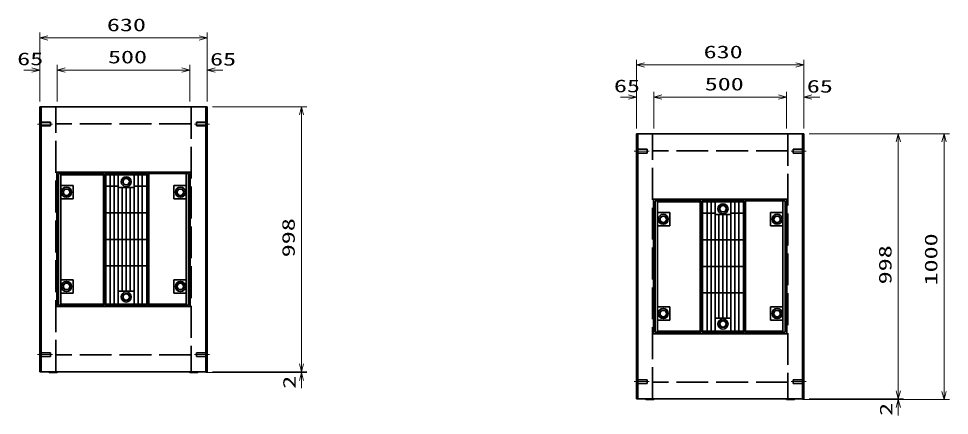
# Model space of a CAD drawing. Units: millimetres on the paper. Extents: x 0 to 841, y 0 to 594.
# Drawn here: x 377.2 to 552.6, y 301.9 to 376.6 of the extents above; entities that cross this region are included whole.
import ezdxf
from ezdxf.enums import TextEntityAlignment as Align

# ---------------------------------------------------------------- set-up
doc = ezdxf.new("R2010")
doc.units = ezdxf.units.MM
doc.linetypes.add('DASHED', pattern=[7.5, 6, -1.5])
doc.linetypes.add('USER2', pattern=[18.5, 12, -1.5, 3.5, -1.5])
for name, color, linetype, lineweight in [('D-BMK（構造物基準線）', 2, 'USER2', 18), ('D-STR-DIM（寸法）', 7, 'Continuous', 13), ('D-STR（構造物）', 1, 'Continuous', 35)]:
    doc.layers.add(name, color=color, linetype=linetype, lineweight=lineweight)
doc.styles.add('ＭＳ ゴシック', font='')
doc.styles.get('ＭＳ ゴシック').set_extended_font_data('MS Gothic')

# ---------------------------------------------------------------- blocks, each defined once
blk = doc.blocks.new('_Open30')
at = {"color": 7, "linetype": 'Continuous', "lineweight": 13}
for p, q in [((-1, 0.2679), (0, 0)), ((0, 0), (-1, -0.2679)), ((0, 0), (-1, 0))]:
    blk.add_line(p, q, dxfattribs=at)

msp = doc.modelspace()

# ---------------------------------------------------------------- linework, layer by layer
at = {"layer": 'D-BMK（構造物基準線）'}
for p, q in [((380.783, 356.757), (383.632, 356.757)), ((413.207, 356.757), (410.357, 356.757)), ((493.202, 351.661), (496.051, 351.661)), ((525.626, 351.661), (522.776, 351.661)), ((380.783, 313.357), (383.632, 313.357)), ((413.207, 313.357), (410.357, 313.357)), ((493.202, 308.261), (496.051, 308.261)), ((525.626, 308.261), (522.776, 308.261))]:
    msp.add_line(p, q, dxfattribs=at)
at = {"layer": 'D-STR-DIM（寸法）'}
for p, q in [((381.245, 361.007), (381.245, 373.984)), ((412.745, 367.964), (412.745, 373.984)), ((382.745, 372.984), (411.245, 372.984)), ((493.664, 355.911), (493.664, 368.888)), ((525.164, 362.868), (525.164, 368.888)), ((379.745, 366.934), (378.245, 366.934)), ((381.245, 361.007), (381.245, 367.934)), ((384.495, 361.007), (384.495, 367.934)), ((384.495, 361.007), (384.495, 367.934)), ((385.995, 366.934), (407.995, 366.934)), ((385.995, 366.934), (387.495, 366.934)), ((407.995, 366.934), (406.495, 366.934)), ((409.495, 361.007), (409.495, 367.934)), ((409.495, 361.007), (409.495, 367.934)), ((412.745, 361.007), (412.745, 367.934)), ((414.245, 366.934), (415.745, 366.934)), ((495.164, 367.888), (523.664, 367.888)), ((492.164, 361.838), (490.664, 361.838)), ((493.664, 355.911), (493.664, 362.838)), ((496.914, 355.911), (496.914, 362.838)), ((496.914, 355.911), (496.914, 362.838)), ((498.414, 361.838), (520.414, 361.838)), ((498.414, 361.838), (499.914, 361.838)), ((520.414, 361.838), (518.914, 361.838)), ((521.914, 355.911), (521.914, 362.838)), ((521.914, 355.911), (521.914, 362.838)), ((525.164, 355.911), (525.164, 362.838)), ((526.664, 361.838), (528.164, 361.838)), ((413.745, 360.007), (431.533, 360.007)), ((430.533, 311.607), (430.533, 358.507)), ((526.164, 354.911), (543.953, 354.911)), ((543.953, 354.911), (552.593, 354.911)), ((542.953, 306.511), (542.953, 353.411)), ((551.593, 306.411), (551.593, 353.411)), ((430.533, 311.607), (430.533, 313.107)), ((412.495, 310.007), (431.533, 310.007)), ((413.745, 310.107), (431.533, 310.107)), ((413.745, 310.107), (431.533, 310.107)), ((430.533, 308.507), (430.533, 307.007)), ((542.953, 306.511), (542.953, 308.011)), ((524.914, 304.911), (543.953, 304.911)), ((526.164, 305.011), (543.953, 305.011)), ((526.164, 305.011), (543.953, 305.011)), ((541.516, 304.911), (552.593, 304.911)), ((542.953, 303.411), (542.953, 301.911))]:
    msp.add_line(p, q, dxfattribs=at)
at = {"layer": 'D-STR（構造物）'}
for p, q in [((381.245, 310.107), (381.245, 360.007)), ((381.245, 360.007), (412.745, 360.007)), ((381.495, 310.107), (381.495, 360.007)), ((412.495, 360.007), (412.495, 310.107)), ((412.745, 360.007), (412.745, 310.107)), ((493.664, 305.011), (493.664, 354.911)), ((493.664, 354.911), (525.164, 354.911)), ((493.914, 305.011), (493.914, 354.911)), ((524.914, 354.911), (524.914, 305.011)), ((525.164, 354.911), (525.164, 305.011)), ((384.445, 347.732), (384.445, 322.382)), ((384.445, 347.732), (409.545, 347.732)), ((384.745, 347.432), (384.745, 322.682)), ((384.745, 347.432), (393.24, 347.432)), ((385.17, 347.732), (385.17, 322.882)), ((393.245, 347.232), (385.17, 347.232)), ((393.245, 322.382), (393.245, 347.732)), ((393.545, 322.682), (393.545, 347.432)), ((393.545, 347.432), (401.495, 347.432)), ((401.395, 347.232), (393.645, 347.232)), ((393.645, 347.232), (393.645, 335.057)), ((394.52, 347.232), (394.52, 335.057)), ((395.27, 335.057), (395.27, 347.232)), ((396.02, 347.232), (396.02, 335.057)), ((399.02, 347.232), (399.02, 335.057)), ((399.77, 335.057), (399.77, 347.232)), ((400.52, 347.232), (400.52, 335.057)), ((401.395, 335.057), (401.395, 347.232)), ((401.495, 322.682), (401.495, 347.432)), ((401.795, 347.732), (401.795, 322.382)), ((401.795, 347.432), (409.245, 347.432)), ((408.82, 347.281), (408.82, 322.833)), ((409.245, 347.432), (409.245, 322.682)), ((409.545, 347.732), (409.545, 322.382)), ((396.827, 345.907), (397.173, 346.507)), ((397.173, 345.307), (396.827, 345.907)), ((397.173, 346.507), (397.866, 346.507)), ((397.866, 346.507), (398.212, 345.907)), ((398.212, 345.907), (397.866, 345.307)), ((387.52, 345.182), (385.17, 345.182)), ((385.923, 344.532), (385.577, 343.932)), ((385.577, 343.932), (385.923, 343.332)), ((386.616, 344.532), (385.923, 344.532)), ((386.962, 343.932), (386.616, 344.532)), ((386.616, 343.332), (386.962, 343.932)), ((387.52, 345.182), (387.52, 342.682)), ((396.02, 345.057), (393.645, 345.057)), ((396.02, 344.807), (399.02, 344.807)), ((396.77, 335.057), (396.77, 344.807)), ((397.866, 345.307), (397.173, 345.307)), ((397.52, 335.057), (397.52, 344.807)), ((398.27, 344.807), (398.27, 335.057)), ((401.395, 345.057), (399.02, 345.057)), ((406.47, 345.182), (406.47, 342.682)), ((408.82, 345.182), (406.47, 345.182)), ((407.373, 344.532), (407.027, 343.932)), ((407.027, 343.932), (407.373, 343.332)), ((408.066, 344.532), (407.373, 344.532)), ((408.412, 343.932), (408.066, 344.532)), ((408.066, 343.332), (408.412, 343.932)), ((387.52, 342.682), (385.17, 342.682)), ((385.923, 343.332), (386.616, 343.332)), ((406.47, 342.682), (408.82, 342.682)), ((407.373, 343.332), (408.066, 343.332)), ((496.864, 342.636), (496.864, 317.286)), ((496.864, 342.636), (521.964, 342.636)), ((497.164, 342.336), (497.164, 317.586)), ((497.164, 342.336), (505.659, 342.336)), ((497.589, 342.636), (497.589, 317.786)), ((505.664, 342.136), (497.589, 342.136)), ((505.664, 317.286), (505.664, 342.636)), ((505.964, 317.586), (505.964, 342.336)), ((505.964, 342.336), (513.914, 342.336)), ((513.814, 342.136), (506.064, 342.136)), ((506.064, 342.136), (506.064, 329.961)), ((506.939, 342.136), (506.939, 329.961)), ((507.689, 329.961), (507.689, 342.136)), ((508.439, 342.136), (508.439, 329.961)), ((511.439, 342.136), (511.439, 329.961)), ((512.189, 329.961), (512.189, 342.136)), ((512.939, 342.136), (512.939, 329.961)), ((513.814, 329.961), (513.814, 342.136)), ((513.914, 317.586), (513.914, 342.336)), ((514.214, 342.636), (514.214, 317.286)), ((514.214, 342.336), (521.664, 342.336)), ((521.239, 342.185), (521.239, 317.737)), ((521.664, 342.336), (521.664, 317.586)), ((521.964, 342.636), (521.964, 317.286)), ((509.246, 340.811), (509.593, 341.411)), ((509.593, 340.211), (509.246, 340.811)), ((509.593, 341.411), (510.286, 341.411)), ((510.286, 340.211), (509.593, 340.211)), ((510.286, 341.411), (510.632, 340.811)), ((510.632, 340.811), (510.286, 340.211)), ((393.645, 340.057), (401.395, 340.057)), ((499.939, 340.086), (497.589, 340.086)), ((498.343, 339.436), (497.996, 338.836)), ((497.996, 338.836), (498.343, 338.236)), ((499.035, 339.436), (498.343, 339.436)), ((499.382, 338.836), (499.035, 339.436)), ((499.035, 338.236), (499.382, 338.836)), ((499.939, 340.086), (499.939, 337.586)), ((508.439, 339.961), (506.064, 339.961)), ((508.439, 339.711), (511.439, 339.711)), ((509.189, 329.961), (509.189, 339.711)), ((509.939, 329.961), (509.939, 339.711)), ((510.689, 339.711), (510.689, 329.961)), ((513.814, 339.961), (511.439, 339.961)), ((518.889, 340.086), (518.889, 337.586)), ((521.239, 340.086), (518.889, 340.086)), ((519.793, 339.436), (519.446, 338.836)), ((519.446, 338.836), (519.793, 338.236)), ((520.485, 339.436), (519.793, 339.436)), ((520.832, 338.836), (520.485, 339.436)), ((520.485, 338.236), (520.832, 338.836)), ((499.939, 337.586), (497.589, 337.586)), ((498.343, 338.236), (499.035, 338.236)), ((518.889, 337.586), (521.239, 337.586)), ((519.793, 338.236), (520.485, 338.236)), ((401.395, 335.057), (393.645, 335.057)), ((393.645, 322.882), (393.645, 335.057)), ((401.395, 335.057), (393.645, 335.057)), ((394.52, 322.882), (394.52, 335.057)), ((395.27, 335.057), (395.27, 322.882)), ((396.02, 322.882), (396.02, 335.057)), ((396.77, 335.057), (396.77, 325.307)), ((397.52, 335.057), (397.52, 325.307)), ((398.27, 325.307), (398.27, 335.057)), ((399.02, 322.882), (399.02, 335.057)), ((399.77, 335.057), (399.77, 322.882)), ((400.52, 322.882), (400.52, 335.057)), ((401.395, 335.057), (401.395, 322.882)), ((506.064, 334.961), (513.814, 334.961)), ((393.645, 330.057), (401.395, 330.057)), ((513.814, 329.961), (506.064, 329.961)), ((506.064, 317.786), (506.064, 329.961)), ((513.814, 329.961), (506.064, 329.961)), ((506.939, 317.786), (506.939, 329.961)), ((507.689, 329.961), (507.689, 317.786)), ((508.439, 317.786), (508.439, 329.961)), ((509.189, 329.961), (509.189, 320.211)), ((509.939, 329.961), (509.939, 320.211)), ((510.689, 320.211), (510.689, 329.961)), ((511.439, 317.786), (511.439, 329.961)), ((512.189, 329.961), (512.189, 317.786)), ((512.939, 317.786), (512.939, 329.961)), ((513.814, 329.961), (513.814, 317.786)), ((387.52, 327.432), (385.17, 327.432)), ((385.577, 326.182), (385.923, 326.782)), ((385.923, 325.582), (385.577, 326.182)), ((385.923, 326.782), (386.616, 326.782)), ((386.616, 326.782), (386.962, 326.182)), ((386.962, 326.182), (386.616, 325.582)), ((387.52, 324.932), (387.52, 327.432)), ((406.47, 327.432), (408.82, 327.432)), ((406.47, 324.932), (406.47, 327.432)), ((407.027, 326.182), (407.373, 326.782)), ((407.373, 325.582), (407.027, 326.182)), ((407.373, 326.782), (408.066, 326.782)), ((408.066, 326.782), (408.412, 326.182)), ((408.412, 326.182), (408.066, 325.582)), ((387.52, 324.932), (385.17, 324.932)), ((386.616, 325.582), (385.923, 325.582)), ((396.02, 325.307), (399.02, 325.307)), ((397.173, 324.807), (396.827, 324.207)), ((397.866, 324.807), (397.173, 324.807)), ((398.212, 324.207), (397.866, 324.807)), ((408.82, 324.932), (406.47, 324.932)), ((408.066, 325.582), (407.373, 325.582)), ((506.064, 324.961), (513.814, 324.961)), ((384.745, 322.682), (393.24, 322.682)), ((393.245, 322.882), (385.17, 322.882)), ((393.545, 322.682), (401.495, 322.682)), ((401.395, 322.882), (393.645, 322.882)), ((396.827, 324.207), (397.173, 323.607)), ((397.173, 323.607), (397.866, 323.607)), ((397.866, 323.607), (398.212, 324.207)), ((401.795, 322.833), (408.82, 322.833)), ((401.795, 322.682), (409.245, 322.682)), ((384.445, 322.382), (409.545, 322.382)), ((499.939, 322.336), (497.589, 322.336)), ((497.996, 321.086), (498.343, 321.686)), ((498.343, 320.486), (497.996, 321.086)), ((498.343, 321.686), (499.035, 321.686)), ((499.035, 321.686), (499.382, 321.086)), ((499.382, 321.086), (499.035, 320.486)), ((499.939, 319.836), (499.939, 322.336)), ((518.889, 322.336), (521.239, 322.336)), ((518.889, 319.836), (518.889, 322.336)), ((519.446, 321.086), (519.793, 321.686)), ((519.793, 320.486), (519.446, 321.086)), ((519.793, 321.686), (520.485, 321.686)), ((520.485, 321.686), (520.832, 321.086)), ((520.832, 321.086), (520.485, 320.486)), ((499.939, 319.836), (497.589, 319.836)), ((499.035, 320.486), (498.343, 320.486)), ((508.439, 320.211), (511.439, 320.211)), ((509.593, 319.711), (509.246, 319.111)), ((510.286, 319.711), (509.593, 319.711)), ((510.632, 319.111), (510.286, 319.711)), ((521.239, 319.836), (518.889, 319.836)), ((520.485, 320.486), (519.793, 320.486)), ((497.164, 317.586), (505.659, 317.586)), ((505.664, 317.786), (497.589, 317.786)), ((505.964, 317.586), (513.914, 317.586)), ((513.814, 317.786), (506.064, 317.786)), ((509.246, 319.111), (509.593, 318.511)), ((509.593, 318.511), (510.286, 318.511)), ((510.286, 318.511), (510.632, 319.111)), ((514.214, 317.737), (521.239, 317.737)), ((514.214, 317.586), (521.664, 317.586)), ((496.864, 317.286), (521.964, 317.286)), ((412.745, 310.107), (381.245, 310.107)), ((382.995, 310.007), (382.895, 310.107)), ((384.495, 310.007), (382.995, 310.007)), ((384.495, 310.007), (384.595, 310.107)), ((409.495, 310.007), (409.395, 310.107)), ((409.495, 310.007), (410.995, 310.007)), ((410.995, 310.007), (411.095, 310.107)), ((525.164, 305.011), (493.664, 305.011)), ((495.414, 304.911), (495.314, 305.011)), ((496.914, 304.911), (495.414, 304.911)), ((496.914, 304.911), (497.014, 305.011)), ((521.914, 304.911), (521.814, 305.011)), ((521.914, 304.911), (523.414, 304.911)), ((523.414, 304.911), (523.514, 305.011))]:
    msp.add_line(p, q, dxfattribs=at)
at = {"layer": 'D-STR（構造物）', "linetype": 'DASHED'}
for p, q in [((384.245, 310.107), (384.245, 360.007)), ((409.745, 360.007), (409.745, 310.107)), ((381.245, 357.107), (383.245, 357.107)), ((381.245, 356.407), (383.245, 356.407)), ((383.245, 356.407), (383.245, 357.107)), ((409.752, 356.825), (384.252, 356.825)), ((412.745, 357.107), (410.745, 357.107)), ((410.745, 356.407), (410.745, 357.107)), ((412.745, 356.407), (410.745, 356.407)), ((496.664, 305.011), (496.664, 354.911)), ((522.164, 354.911), (522.164, 305.011)), ((493.664, 352.011), (495.664, 352.011)), ((493.664, 351.311), (495.664, 351.311)), ((495.664, 351.311), (495.664, 352.011)), ((522.171, 351.729), (496.671, 351.729)), ((525.164, 352.011), (523.164, 352.011)), ((523.164, 351.311), (523.164, 352.011)), ((525.164, 351.311), (523.164, 351.311)), ((381.245, 313.707), (383.245, 313.707)), ((381.245, 313.007), (383.245, 313.007)), ((383.245, 313.707), (383.245, 313.007)), ((409.752, 313.289), (384.252, 313.289)), ((410.745, 313.707), (410.745, 313.007)), ((412.745, 313.707), (410.745, 313.707)), ((412.745, 313.007), (410.745, 313.007)), ((493.664, 308.611), (495.664, 308.611)), ((493.664, 307.911), (495.664, 307.911)), ((495.664, 308.611), (495.664, 307.911)), ((522.171, 308.193), (496.671, 308.193)), ((523.164, 308.611), (523.164, 307.911)), ((525.164, 308.611), (523.164, 308.611)), ((525.164, 307.911), (523.164, 307.911))]:
    msp.add_line(p, q, dxfattribs=at)
at = {"layer": 'D-STR（構造物）'}
for centre, radius in [((397.52, 345.907), 0.95), ((397.52, 345.907), 0.6), ((386.27, 343.932), 0.95), ((386.27, 343.932), 0.6), ((407.72, 343.932), 0.95), ((407.72, 343.932), 0.6), ((509.939, 340.811), 0.95), ((509.939, 340.811), 0.6), ((498.689, 338.836), 0.95), ((498.689, 338.836), 0.6), ((520.139, 338.836), 0.95), ((520.139, 338.836), 0.6), ((386.27, 326.182), 0.95), ((386.27, 326.182), 0.6), ((407.72, 326.182), 0.95), ((407.72, 326.182), 0.6), ((397.52, 324.207), 0.95), ((397.52, 324.207), 0.95), ((397.52, 324.207), 0.6), ((498.689, 321.086), 0.95), ((498.689, 321.086), 0.6), ((520.139, 321.086), 0.95), ((520.139, 321.086), 0.6), ((509.939, 319.111), 0.95), ((509.939, 319.111), 0.95), ((509.939, 319.111), 0.6)]:
    msp.add_circle(centre, radius, dxfattribs=at)

# ---------------------------------------------------------------- block references
at = {"layer": 'D-STR-DIM（寸法）', "xscale": 1.5, "yscale": 1.5}
for p, rotation in [((381.245, 372.984), 180), ((493.664, 367.888), 180), ((384.495, 366.934), 180), ((384.495, 366.934), 180), ((412.745, 366.934), 180), ((496.914, 361.838), 180), ((496.914, 361.838), 180), ((525.164, 361.838), 180), ((430.533, 360.007), 90), ((542.953, 354.911), 90), ((551.593, 354.911), 90), ((430.533, 310.107), 270), ((430.533, 310.107), 270), ((430.533, 310.007), 90), ((542.953, 305.011), 270), ((542.953, 305.011), 270), ((551.593, 304.911), 270), ((542.953, 304.911), 90)]:
    msp.add_blockref('_Open30', p, dxfattribs=dict(at, rotation=rotation))
for p in [(412.745, 372.984), (525.164, 367.888), (381.245, 366.934), (409.495, 366.934), (409.495, 366.934), (493.664, 361.838), (521.914, 361.838), (521.914, 361.838)]:
    msp.add_blockref('_Open30', p, dxfattribs=at)

# ---------------------------------------------------------------- texts
at = {"layer": 'D-STR-DIM（寸法）', "style": 'ＭＳ ゴシック', "width": 1.5}
for s, p in [('630', (393.87, 373.521)), ('65', (376.975, 367.122)), ('500', (394.078, 367.471)), ('65', (413.309, 367.057)), ('630', (506.289, 368.425)), ('65', (489.395, 362.026)), ('500', (506.497, 362.375)), ('65', (525.729, 361.962))]:
    msp.add_text(s, height=2.405, dxfattribs=at).set_placement(p, align=Align.BOTTOM_LEFT)
for s, p in [('998', (429.996, 331.682)), ('1000', (551.055, 326.369)), ('998', (542.415, 326.586)), ('2', (430.171, 306.919)), ('2', (542.59, 301.823))]:
    msp.add_text(s, height=2.405, rotation=90, dxfattribs=at).set_placement(p, align=Align.BOTTOM_LEFT)

doc.saveas('drawing.dxf')
